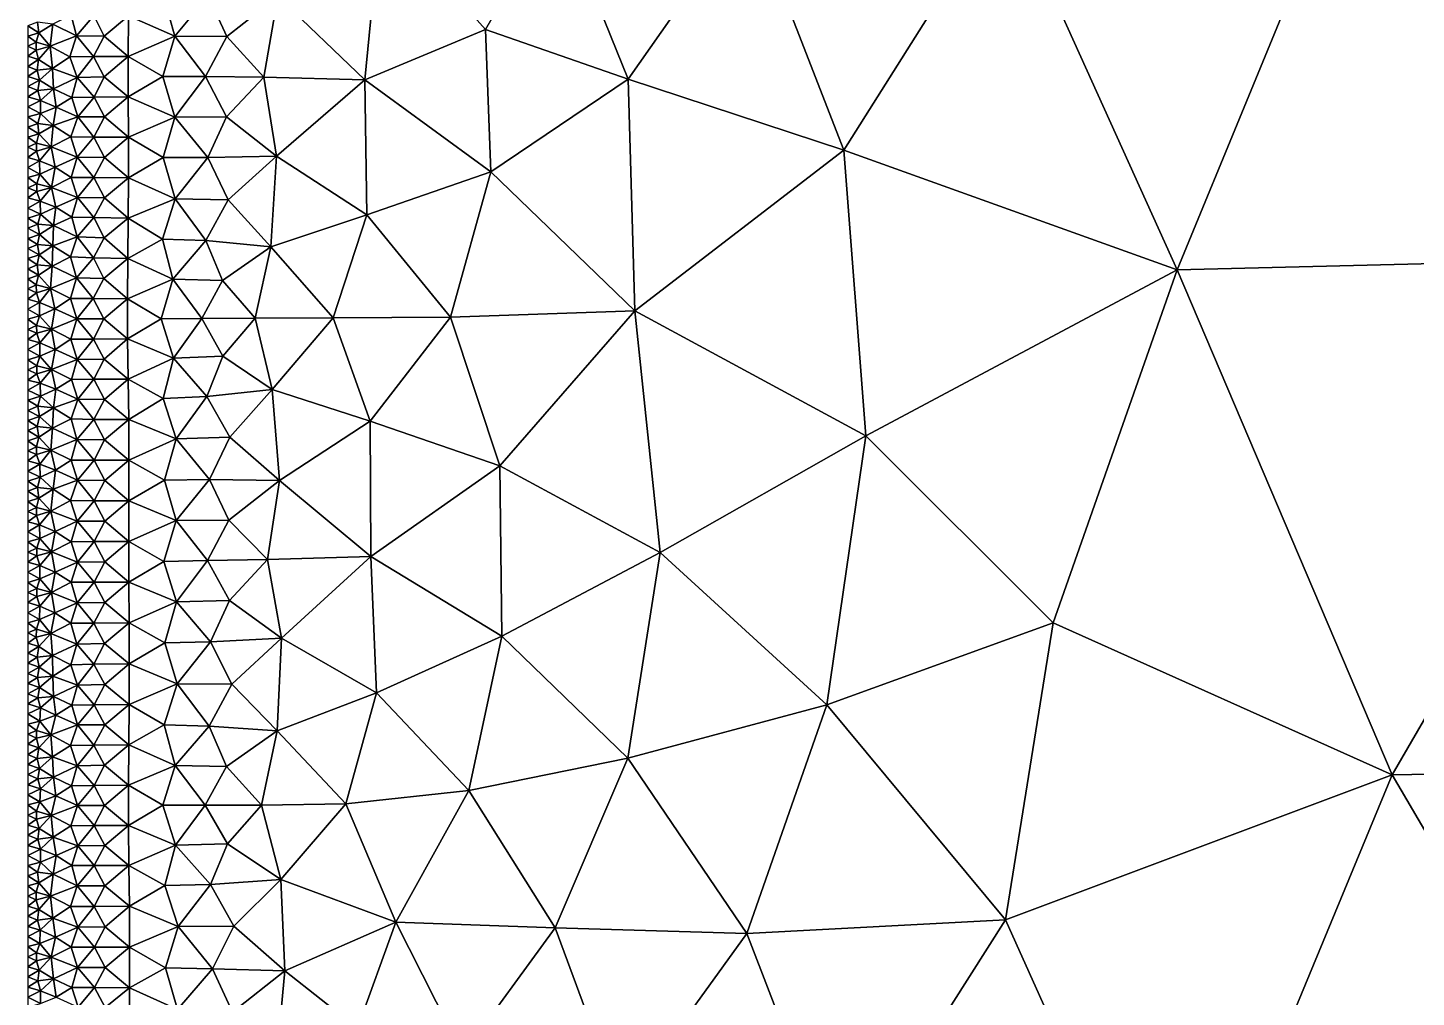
# Model space of a CAD drawing. Header units: metres. Extents: x 0 to 72, y -280 to 0.
# Drawn here: x 0.2 to 27.67, y -157.9 to -138.72 of the extents above; entities that cross this region are included whole.
import ezdxf

# ---------------------------------------------------------------- set-up
doc = ezdxf.new("R2010")
doc.units = ezdxf.units.M

msp = doc.modelspace()

# ---------------------------------------------------------------- linework, layer by layer
at = {"layer": 'layer', "color": 0}
for points in [[(22.9366, -143.515), (27.19, -133.181), (19.5655, -136.044)], [(33.1334, -143.263), (27.19, -133.181), (22.9366, -143.515)], [(33.1334, -143.263), (38.4255, -132.983), (27.19, -133.181)], [(16.3429, -141.147), (19.5655, -136.044), (14.4709, -136.326)], [(22.9366, -143.515), (19.5655, -136.044), (16.3429, -141.147)], [(7.19205, -136.441), (5.14678, -138.098), (6.86775, -139.752)], [(6.86775, -139.752), (9.25719, -138.761), (7.19205, -136.441)], [(9.25719, -138.761), (10.6828, -136.276), (7.19205, -136.441)], [(12.0757, -139.742), (10.6828, -136.276), (9.25719, -138.761)], [(12.0757, -139.742), (14.4709, -136.326), (10.6828, -136.276)], [(16.3429, -141.147), (14.4709, -136.326), (12.0757, -139.742)], [(2.88231, -138.091), (2.1902, -138.488), (3.11049, -138.891)], [(2.88231, -138.091), (3.11049, -138.891), (3.76591, -138.094)], [(3.76591, -138.094), (3.11049, -138.891), (4.13709, -138.894)], [(3.76591, -138.094), (4.13709, -138.894), (5.14678, -138.098)], [(5.14678, -138.098), (4.13709, -138.894), (4.87338, -139.698)], [(5.14678, -138.098), (4.87338, -139.698), (6.86775, -139.752)], [(0.392479, -138.612), (0.2, -138.687), (0.416756, -138.823)], [(0.2, -138.687), (0.2, -138.887), (0.416756, -138.823)], [(0.392479, -138.612), (0.416756, -138.823), (0.697639, -138.653)], [(0.697639, -138.653), (0.416756, -138.823), (0.644109, -139.09)], [(0.697639, -138.653), (0.644109, -139.09), (1.16595, -138.883)], [(1.06183, -138.476), (0.697639, -138.653), (1.16595, -138.883)], [(1.06183, -138.476), (1.16595, -138.883), (1.50649, -138.484)], [(1.50649, -138.484), (1.16595, -138.883), (1.71211, -138.887)], [(1.50649, -138.484), (1.71211, -138.887), (2.1902, -138.488)], [(2.1902, -138.488), (1.71211, -138.887), (2.18677, -139.291)], [(2.1902, -138.488), (2.18677, -139.291), (3.11049, -138.891)], [(0.416756, -138.823), (0.2, -138.887), (0.365446, -139.011)], [(0.2, -138.887), (0.2, -139.087), (0.365446, -139.011)], [(0.416756, -138.823), (0.365446, -139.011), (0.644109, -139.09)], [(1.16595, -138.883), (0.644109, -139.09), (1.03539, -139.3)], [(1.16595, -138.883), (1.03539, -139.3), (1.4996, -139.293)], [(1.16595, -138.883), (1.4996, -139.293), (1.71211, -138.887)], [(1.71211, -138.887), (1.4996, -139.293), (2.18677, -139.291)], [(3.11049, -138.891), (2.18677, -139.291), (2.86912, -139.691)], [(3.11049, -138.891), (2.86912, -139.691), (3.71371, -139.691)], [(3.11049, -138.891), (3.71371, -139.691), (4.13709, -138.894)], [(4.13709, -138.894), (3.71371, -139.691), (4.87338, -139.698)], [(9.35805, -141.577), (9.25719, -138.761), (6.86775, -139.752)], [(12.0757, -139.742), (9.25719, -138.761), (9.35805, -141.577)], [(0.365446, -139.011), (0.2, -139.087), (0.364922, -139.166)], [(0.2, -139.087), (0.2, -139.287), (0.364922, -139.166)], [(0.364922, -139.166), (0.2, -139.287), (0.413809, -139.354)], [(0.365446, -139.011), (0.364922, -139.166), (0.644109, -139.09)], [(0.364922, -139.166), (0.413809, -139.354), (0.644109, -139.09)], [(0.644109, -139.09), (0.413809, -139.354), (0.686138, -139.529)], [(0.644109, -139.09), (0.686138, -139.529), (1.03539, -139.3)], [(0.2, -139.287), (0.2, -139.488), (0.413809, -139.354)], [(0.413809, -139.354), (0.2, -139.488), (0.386445, -139.564)], [(0.2, -139.488), (0.2, -139.688), (0.386445, -139.564)], [(0.413809, -139.354), (0.386445, -139.564), (0.686138, -139.529)], [(0.386445, -139.564), (0.430876, -139.761), (0.686138, -139.529)], [(0.686138, -139.529), (0.430876, -139.761), (0.712201, -139.931)], [(1.03539, -139.3), (0.686138, -139.529), (1.17618, -139.706)], [(0.686138, -139.529), (0.712201, -139.931), (1.17618, -139.706)], [(1.03539, -139.3), (1.17618, -139.706), (1.4996, -139.293)], [(1.4996, -139.293), (1.17618, -139.706), (1.7147, -139.695)], [(1.4996, -139.293), (1.7147, -139.695), (2.18677, -139.291)], [(2.18677, -139.291), (1.7147, -139.695), (2.18922, -140.091)], [(2.18677, -139.291), (2.18922, -140.091), (2.86912, -139.691)], [(0.386445, -139.564), (0.2, -139.688), (0.430876, -139.761)], [(0.2, -139.688), (0.2, -139.888), (0.430876, -139.761)], [(0.430876, -139.761), (0.2, -139.888), (0.399731, -139.966)], [(0.430876, -139.761), (0.399731, -139.966), (0.712201, -139.931)], [(1.17618, -139.706), (0.712201, -139.931), (1.07146, -140.101)], [(1.17618, -139.706), (1.07146, -140.101), (1.51121, -140.094)], [(1.17618, -139.706), (1.51121, -140.094), (1.7147, -139.695)], [(1.7147, -139.695), (1.51121, -140.094), (2.18922, -140.091)], [(2.86912, -139.691), (2.18922, -140.091), (3.10945, -140.491)], [(2.86912, -139.691), (3.10945, -140.491), (3.71371, -139.691)], [(3.71371, -139.691), (3.10945, -140.491), (4.13064, -140.486)], [(3.71371, -139.691), (4.13064, -140.486), (4.87338, -139.698)], [(4.87338, -139.698), (4.13064, -140.486), (5.11831, -141.262)], [(4.87338, -139.698), (5.11831, -141.262), (6.86775, -139.752)], [(6.86775, -139.752), (5.11831, -141.262), (6.90487, -142.423)], [(9.35805, -141.577), (6.86775, -139.752), (6.90487, -142.423)], [(12.2128, -144.325), (12.0757, -139.742), (9.35805, -141.577)], [(12.2128, -144.325), (16.3429, -141.147), (12.0757, -139.742)], [(0.2, -139.888), (0.2, -140.088), (0.399731, -139.966)], [(0.399731, -139.966), (0.2, -140.088), (0.455018, -140.164)], [(0.2, -140.088), (0.2, -140.288), (0.455018, -140.164)], [(0.399731, -139.966), (0.455018, -140.164), (0.712201, -139.931)], [(0.712201, -139.931), (0.455018, -140.164), (0.76465, -140.292)], [(0.712201, -139.931), (0.76465, -140.292), (1.07146, -140.101)], [(0.455018, -140.164), (0.2, -140.288), (0.453494, -140.417)], [(0.2, -140.288), (0.2, -140.488), (0.453494, -140.417)], [(0.455018, -140.164), (0.453494, -140.417), (0.76465, -140.292)], [(0.76465, -140.292), (0.453494, -140.417), (0.705213, -140.656)], [(0.76465, -140.292), (0.705213, -140.656), (1.19033, -140.485)], [(1.07146, -140.101), (0.76465, -140.292), (1.19033, -140.485)], [(1.07146, -140.101), (1.19033, -140.485), (1.51121, -140.094)], [(1.51121, -140.094), (1.19033, -140.485), (1.7202, -140.489)], [(1.51121, -140.094), (1.7202, -140.489), (2.18922, -140.091)], [(2.18922, -140.091), (1.7202, -140.489), (2.19147, -140.89)], [(2.18922, -140.091), (2.19147, -140.89), (3.10945, -140.491)], [(0.453494, -140.417), (0.2, -140.488), (0.396156, -140.615)], [(0.2, -140.488), (0.2, -140.689), (0.396156, -140.615)], [(0.396156, -140.615), (0.2, -140.689), (0.422067, -140.823)], [(0.453494, -140.417), (0.396156, -140.615), (0.705213, -140.656)], [(0.396156, -140.615), (0.422067, -140.823), (0.705213, -140.656)], [(1.19033, -140.485), (0.705213, -140.656), (1.049, -140.879)], [(1.19033, -140.485), (1.049, -140.879), (1.50866, -140.886)], [(1.19033, -140.485), (1.50866, -140.886), (1.7202, -140.489)], [(1.7202, -140.489), (1.50866, -140.886), (2.19147, -140.89)], [(3.10945, -140.491), (2.19147, -140.89), (2.88142, -141.293)], [(3.10945, -140.491), (2.88142, -141.293), (3.7622, -141.293)], [(3.10945, -140.491), (3.7622, -141.293), (4.13064, -140.486)], [(4.13064, -140.486), (3.7622, -141.293), (5.11831, -141.262)], [(0.2, -140.689), (0.2, -140.889), (0.422067, -140.823)], [(0.422067, -140.823), (0.2, -140.889), (0.37113, -141.01)], [(0.2, -140.889), (0.2, -141.089), (0.37113, -141.01)], [(0.422067, -140.823), (0.37113, -141.01), (0.659665, -141.082)], [(0.705213, -140.656), (0.422067, -140.823), (0.659665, -141.082)], [(0.705213, -140.656), (0.659665, -141.082), (1.049, -140.879)], [(1.049, -140.879), (0.659665, -141.082), (1.17778, -141.284)], [(1.049, -140.879), (1.17778, -141.284), (1.50866, -140.886)], [(1.50866, -140.886), (1.17778, -141.284), (1.71782, -141.288)], [(1.50866, -140.886), (1.71782, -141.288), (2.19147, -140.89)], [(2.19147, -140.89), (1.71782, -141.288), (2.19195, -141.691)], [(2.19147, -140.89), (2.19195, -141.691), (2.88142, -141.293)], [(0.37113, -141.01), (0.2, -141.089), (0.373339, -141.165)], [(0.2, -141.089), (0.2, -141.289), (0.373339, -141.165)], [(0.373339, -141.165), (0.2, -141.289), (0.435281, -141.355)], [(0.37113, -141.01), (0.373339, -141.165), (0.659665, -141.082)], [(0.373339, -141.165), (0.435281, -141.355), (0.659665, -141.082)], [(0.659665, -141.082), (0.435281, -141.355), (0.74034, -141.485)], [(0.659665, -141.082), (0.74034, -141.485), (1.17778, -141.284)], [(16.7808, -146.797), (16.3429, -141.147), (12.2128, -144.325)], [(16.7808, -146.797), (22.9366, -143.515), (16.3429, -141.147)], [(0.2, -141.289), (0.2, -141.489), (0.435281, -141.355)], [(0.435281, -141.355), (0.2, -141.489), (0.437732, -141.619)], [(0.435281, -141.355), (0.437732, -141.619), (0.74034, -141.485)], [(1.17778, -141.284), (0.74034, -141.485), (1.05747, -141.684)], [(1.17778, -141.284), (1.05747, -141.684), (1.50901, -141.686)], [(1.17778, -141.284), (1.50901, -141.686), (1.71782, -141.288)], [(1.71782, -141.288), (1.50901, -141.686), (2.19195, -141.691)], [(2.88142, -141.293), (2.19195, -141.691), (3.11486, -142.105)], [(2.88142, -141.293), (3.11486, -142.105), (3.7622, -141.293)], [(3.7622, -141.293), (3.11486, -142.105), (4.16218, -142.129)], [(3.7622, -141.293), (4.16218, -142.129), (5.11831, -141.262)], [(5.11831, -141.262), (4.16218, -142.129), (5.0064, -143.056)], [(5.11831, -141.262), (5.0064, -143.056), (6.90487, -142.423)], [(0.2, -141.489), (0.2, -141.689), (0.437732, -141.619)], [(0.437732, -141.619), (0.2, -141.689), (0.377837, -141.809)], [(0.2, -141.689), (0.2, -141.89), (0.377837, -141.809)], [(0.437732, -141.619), (0.377837, -141.809), (0.672214, -141.884)], [(0.74034, -141.485), (0.437732, -141.619), (0.672214, -141.884)], [(0.74034, -141.485), (0.672214, -141.884), (1.05747, -141.684)], [(1.05747, -141.684), (0.672214, -141.884), (1.18482, -142.08)], [(1.05747, -141.684), (1.18482, -142.08), (1.50901, -141.686)], [(1.50901, -141.686), (1.18482, -142.08), (1.71889, -142.086)], [(1.50901, -141.686), (1.71889, -142.086), (2.19195, -141.691)], [(2.19195, -141.691), (1.71889, -142.086), (2.18781, -142.49)], [(2.19195, -141.691), (2.18781, -142.49), (3.11486, -142.105)], [(8.56058, -144.448), (9.35805, -141.577), (6.90487, -142.423)], [(8.56058, -144.448), (12.2128, -144.325), (9.35805, -141.577)], [(0.377837, -141.809), (0.2, -141.89), (0.378696, -141.965)], [(0.2, -141.89), (0.2, -142.09), (0.378696, -141.965)], [(0.378696, -141.965), (0.2, -142.09), (0.443093, -142.152)], [(0.377837, -141.809), (0.378696, -141.965), (0.672214, -141.884)], [(0.378696, -141.965), (0.443093, -142.152), (0.672214, -141.884)], [(0.672214, -141.884), (0.443093, -142.152), (0.755602, -142.272)], [(0.672214, -141.884), (0.755602, -142.272), (1.18482, -142.08)], [(0.2, -142.09), (0.2, -142.29), (0.443093, -142.152)], [(0.443093, -142.152), (0.2, -142.29), (0.451754, -142.409)], [(0.443093, -142.152), (0.451754, -142.409), (0.755602, -142.272)], [(0.755602, -142.272), (0.451754, -142.409), (0.712133, -142.639)], [(0.755602, -142.272), (0.712133, -142.639), (1.06884, -142.468)], [(1.18482, -142.08), (0.755602, -142.272), (1.06884, -142.468)], [(1.18482, -142.08), (1.06884, -142.468), (1.50981, -142.478)], [(1.18482, -142.08), (1.50981, -142.478), (1.71889, -142.086)], [(1.71889, -142.086), (1.50981, -142.478), (2.18781, -142.49)], [(3.11486, -142.105), (2.18781, -142.49), (2.86392, -142.903)], [(3.11486, -142.105), (2.86392, -142.903), (3.72269, -142.935)], [(3.11486, -142.105), (3.72269, -142.935), (4.16218, -142.129)], [(4.16218, -142.129), (3.72269, -142.935), (5.0064, -143.056)], [(0.2, -142.29), (0.2, -142.49), (0.451754, -142.409)], [(0.451754, -142.409), (0.2, -142.49), (0.399456, -142.608)], [(0.2, -142.49), (0.2, -142.69), (0.399456, -142.608)], [(0.451754, -142.409), (0.399456, -142.608), (0.712133, -142.639)], [(1.06884, -142.468), (0.712133, -142.639), (1.17825, -142.863)], [(1.06884, -142.468), (1.17825, -142.863), (1.50981, -142.478)], [(1.50981, -142.478), (1.17825, -142.863), (1.71312, -142.88)], [(1.50981, -142.478), (1.71312, -142.88), (2.18781, -142.49)], [(2.18781, -142.49), (1.71312, -142.88), (2.17733, -143.288)], [(2.18781, -142.49), (2.17733, -143.288), (2.86392, -142.903)], [(6.90487, -142.423), (5.0064, -143.056), (6.23918, -144.46)], [(6.23918, -144.46), (8.56058, -144.448), (6.90487, -142.423)], [(0.399456, -142.608), (0.2, -142.69), (0.433233, -142.812)], [(0.2, -142.69), (0.2, -142.89), (0.433233, -142.812)], [(0.433233, -142.812), (0.2, -142.89), (0.391288, -143.009)], [(0.433233, -142.812), (0.391288, -143.009), (0.696282, -143.035)], [(0.399456, -142.608), (0.433233, -142.812), (0.712133, -142.639)], [(0.712133, -142.639), (0.433233, -142.812), (0.696282, -143.035)], [(0.712133, -142.639), (0.696282, -143.035), (1.17825, -142.863)], [(0.2, -142.89), (0.2, -143.09), (0.391288, -143.009)], [(0.391288, -143.009), (0.2, -143.09), (0.426293, -143.213)], [(0.2, -143.09), (0.2, -143.291), (0.426293, -143.213)], [(0.391288, -143.009), (0.426293, -143.213), (0.696282, -143.035)], [(0.696282, -143.035), (0.426293, -143.213), (0.684057, -143.443)], [(0.696282, -143.035), (0.684057, -143.443), (1.04513, -143.258)], [(1.17825, -142.863), (0.696282, -143.035), (1.04513, -143.258)], [(1.17825, -142.863), (1.04513, -143.258), (1.49838, -143.275)], [(1.17825, -142.863), (1.49838, -143.275), (1.71312, -142.88)], [(1.71312, -142.88), (1.49838, -143.275), (2.17733, -143.288)], [(2.86392, -142.903), (2.17733, -143.288), (3.07286, -143.699)], [(2.86392, -142.903), (3.07286, -143.699), (3.72269, -142.935)], [(3.72269, -142.935), (3.07286, -143.699), (4.04924, -143.726)], [(3.72269, -142.935), (4.04924, -143.726), (5.0064, -143.056)], [(5.0064, -143.056), (4.04924, -143.726), (4.69981, -144.469)], [(5.0064, -143.056), (4.69981, -144.469), (6.23918, -144.46)], [(0.426293, -143.213), (0.2, -143.291), (0.385374, -143.412)], [(0.2, -143.291), (0.2, -143.491), (0.385374, -143.412)], [(0.426293, -143.213), (0.385374, -143.412), (0.684057, -143.443)], [(1.04513, -143.258), (0.684057, -143.443), (1.16173, -143.672)], [(1.04513, -143.258), (1.16173, -143.672), (1.49838, -143.275)], [(1.49838, -143.275), (1.16173, -143.672), (1.70443, -143.681)], [(1.49838, -143.275), (1.70443, -143.681), (2.17733, -143.288)], [(2.17733, -143.288), (1.70443, -143.681), (2.17218, -144.085)], [(2.17733, -143.288), (2.17218, -144.085), (3.07286, -143.699)], [(27.1908, -153.506), (33.1334, -143.263), (22.9366, -143.515)], [(38.4288, -153.314), (33.1334, -143.263), (27.1908, -153.506)], [(0.385374, -143.412), (0.2, -143.491), (0.41522, -143.621)], [(0.2, -143.491), (0.2, -143.691), (0.41522, -143.621)], [(0.41522, -143.621), (0.2, -143.691), (0.368084, -143.81)], [(0.41522, -143.621), (0.368084, -143.81), (0.652606, -143.88)], [(0.385374, -143.412), (0.41522, -143.621), (0.684057, -143.443)], [(0.684057, -143.443), (0.41522, -143.621), (0.652606, -143.88)], [(0.684057, -143.443), (0.652606, -143.88), (1.16173, -143.672)], [(20.4839, -150.495), (22.9366, -143.515), (16.7808, -146.797)], [(27.1908, -153.506), (22.9366, -143.515), (20.4839, -150.495)], [(0.2, -143.691), (0.2, -143.891), (0.368084, -143.81)], [(0.368084, -143.81), (0.2, -143.891), (0.370901, -143.966)], [(0.2, -143.891), (0.2, -144.091), (0.370901, -143.966)], [(0.368084, -143.81), (0.370901, -143.966), (0.652606, -143.88)], [(0.370901, -143.966), (0.432547, -144.156), (0.652606, -143.88)], [(0.652606, -143.88), (0.432547, -144.156), (0.735124, -144.286)], [(1.16173, -143.672), (0.652606, -143.88), (1.04534, -144.082)], [(0.652606, -143.88), (0.735124, -144.286), (1.04534, -144.082)], [(1.16173, -143.672), (1.04534, -144.082), (1.49586, -144.083)], [(1.16173, -143.672), (1.49586, -144.083), (1.70443, -143.681)], [(1.70443, -143.681), (1.49586, -144.083), (2.17218, -144.085)], [(3.07286, -143.699), (2.17218, -144.085), (2.83978, -144.48)], [(3.07286, -143.699), (2.83978, -144.48), (3.64593, -144.476)], [(3.07286, -143.699), (3.64593, -144.476), (4.04924, -143.726)], [(4.04924, -143.726), (3.64593, -144.476), (4.69981, -144.469)], [(0.370901, -143.966), (0.2, -144.091), (0.432547, -144.156)], [(0.2, -144.091), (0.2, -144.291), (0.432547, -144.156)], [(0.432547, -144.156), (0.2, -144.291), (0.435367, -144.421)], [(0.432547, -144.156), (0.435367, -144.421), (0.735124, -144.286)], [(1.04534, -144.082), (0.735124, -144.286), (1.17327, -144.485)], [(1.04534, -144.082), (1.17327, -144.485), (1.49586, -144.083)], [(1.49586, -144.083), (1.17327, -144.485), (1.70728, -144.484)], [(1.49586, -144.083), (1.70728, -144.484), (2.17218, -144.085)], [(2.17218, -144.085), (1.70728, -144.484), (2.17628, -144.879)], [(2.17218, -144.085), (2.17628, -144.879), (2.83978, -144.48)], [(0.2, -144.291), (0.2, -144.492), (0.435367, -144.421)], [(0.435367, -144.421), (0.2, -144.492), (0.375967, -144.613)], [(0.435367, -144.421), (0.375967, -144.613), (0.666944, -144.689)], [(0.735124, -144.286), (0.435367, -144.421), (0.666944, -144.689)], [(0.735124, -144.286), (0.666944, -144.689), (1.17327, -144.485)], [(1.17327, -144.485), (0.666944, -144.689), (1.0542, -144.887)], [(1.17327, -144.485), (1.0542, -144.887), (1.50227, -144.884)], [(1.17327, -144.485), (1.50227, -144.884), (1.70728, -144.484)], [(1.70728, -144.484), (1.50227, -144.884), (2.17628, -144.879)], [(2.83978, -144.48), (2.17628, -144.879), (3.08113, -145.259)], [(2.83978, -144.48), (3.08113, -145.259), (3.64593, -144.476)], [(3.64593, -144.476), (3.08113, -145.259), (4.06101, -145.222)], [(3.64593, -144.476), (4.06101, -145.222), (4.69981, -144.469)], [(4.69981, -144.469), (4.06101, -145.222), (5.0353, -145.882)], [(4.69981, -144.469), (5.0353, -145.882), (6.23918, -144.46)], [(6.97259, -146.505), (6.23918, -144.46), (5.0353, -145.882)], [(6.97259, -146.505), (8.56058, -144.448), (6.23918, -144.46)], [(9.54006, -147.392), (8.56058, -144.448), (6.97259, -146.505)], [(9.54006, -147.392), (12.2128, -144.325), (8.56058, -144.448)], [(12.7079, -149.103), (12.2128, -144.325), (9.54006, -147.392)], [(12.7079, -149.103), (16.7808, -146.797), (12.2128, -144.325)], [(0.2, -144.492), (0.2, -144.692), (0.375967, -144.613)], [(0.375967, -144.613), (0.2, -144.692), (0.376229, -144.769)], [(0.2, -144.692), (0.2, -144.892), (0.376229, -144.769)], [(0.375967, -144.613), (0.376229, -144.769), (0.666944, -144.689)], [(0.376229, -144.769), (0.437426, -144.959), (0.666944, -144.689)], [(0.666944, -144.689), (0.437426, -144.959), (0.742074, -145.088)], [(0.666944, -144.689), (0.742074, -145.088), (1.0542, -144.887)], [(0.376229, -144.769), (0.2, -144.892), (0.437426, -144.959)], [(0.2, -144.892), (0.2, -145.092), (0.437426, -144.959)], [(0.437426, -144.959), (0.2, -145.092), (0.438509, -145.222)], [(0.437426, -144.959), (0.438509, -145.222), (0.742074, -145.088)], [(1.0542, -144.887), (0.742074, -145.088), (1.18005, -145.284)], [(1.0542, -144.887), (1.18005, -145.284), (1.50227, -144.884)], [(1.50227, -144.884), (1.18005, -145.284), (1.71374, -145.281)], [(1.50227, -144.884), (1.71374, -145.281), (2.17628, -144.879)], [(2.17628, -144.879), (1.71374, -145.281), (2.1863, -145.673)], [(2.17628, -144.879), (2.1863, -145.673), (3.08113, -145.259)], [(0.2, -145.092), (0.2, -145.292), (0.438509, -145.222)], [(0.438509, -145.222), (0.2, -145.292), (0.378091, -145.412)], [(0.2, -145.292), (0.2, -145.492), (0.378091, -145.412)], [(0.438509, -145.222), (0.378091, -145.412), (0.672537, -145.486)], [(0.742074, -145.088), (0.438509, -145.222), (0.672537, -145.486)], [(0.742074, -145.088), (0.672537, -145.486), (1.18005, -145.284)], [(1.18005, -145.284), (0.672537, -145.486), (1.06214, -145.68)], [(1.18005, -145.284), (1.06214, -145.68), (1.50981, -145.679)], [(1.18005, -145.284), (1.50981, -145.679), (1.71374, -145.281)], [(1.71374, -145.281), (1.50981, -145.679), (2.1863, -145.673)], [(3.08113, -145.259), (2.1863, -145.673), (2.87753, -146.057)], [(3.08113, -145.259), (2.87753, -146.057), (3.74211, -146.018)], [(3.08113, -145.259), (3.74211, -146.018), (4.06101, -145.222)], [(4.06101, -145.222), (3.74211, -146.018), (5.0353, -145.882)], [(0.378091, -145.412), (0.2, -145.492), (0.37879, -145.568)], [(0.2, -145.492), (0.2, -145.693), (0.37879, -145.568)], [(0.37879, -145.568), (0.2, -145.693), (0.442969, -145.754)], [(0.378091, -145.412), (0.37879, -145.568), (0.672537, -145.486)], [(0.37879, -145.568), (0.442969, -145.754), (0.672537, -145.486)], [(0.672537, -145.486), (0.442969, -145.754), (0.754952, -145.875)], [(0.672537, -145.486), (0.754952, -145.875), (1.06214, -145.68)], [(0.2, -145.693), (0.2, -145.893), (0.442969, -145.754)], [(0.442969, -145.754), (0.2, -145.893), (0.451224, -146.012)], [(0.442969, -145.754), (0.451224, -146.012), (0.754952, -145.875)], [(1.06214, -145.68), (0.754952, -145.875), (1.1894, -146.07)], [(1.06214, -145.68), (1.1894, -146.07), (1.50981, -145.679)], [(1.50981, -145.679), (1.1894, -146.07), (1.72069, -146.075)], [(1.50981, -145.679), (1.72069, -146.075), (2.1863, -145.673)], [(2.1863, -145.673), (1.72069, -146.075), (2.19656, -146.471)], [(2.1863, -145.673), (2.19656, -146.471), (2.87753, -146.057)], [(0.2, -145.893), (0.2, -146.093), (0.451224, -146.012)], [(0.451224, -146.012), (0.2, -146.093), (0.398664, -146.212)], [(0.2, -146.093), (0.2, -146.293), (0.398664, -146.212)], [(0.451224, -146.012), (0.398664, -146.212), (0.710494, -146.243)], [(0.754952, -145.875), (0.451224, -146.012), (0.710494, -146.243)], [(0.754952, -145.875), (0.710494, -146.243), (1.1894, -146.07)], [(1.1894, -146.07), (0.710494, -146.243), (1.05533, -146.462)], [(1.1894, -146.07), (1.05533, -146.462), (1.50991, -146.472)], [(1.1894, -146.07), (1.50991, -146.472), (1.72069, -146.075)], [(1.72069, -146.075), (1.50991, -146.472), (2.19656, -146.471)], [(2.87753, -146.057), (2.19656, -146.471), (3.13538, -146.855)], [(2.87753, -146.057), (3.13538, -146.855), (3.74211, -146.018)], [(3.74211, -146.018), (3.13538, -146.855), (4.19746, -146.822)], [(3.74211, -146.018), (4.19746, -146.822), (5.0353, -145.882)], [(5.0353, -145.882), (4.19746, -146.822), (5.1826, -147.68)], [(5.0353, -145.882), (5.1826, -147.68), (6.97259, -146.505)], [(0.398664, -146.212), (0.2, -146.293), (0.431436, -146.417)], [(0.2, -146.293), (0.2, -146.493), (0.431436, -146.417)], [(0.398664, -146.212), (0.431436, -146.417), (0.710494, -146.243)], [(0.710494, -146.243), (0.431436, -146.417), (0.691011, -146.645)], [(0.710494, -146.243), (0.691011, -146.645), (1.05533, -146.462)], [(0.431436, -146.417), (0.2, -146.493), (0.388225, -146.615)], [(0.2, -146.493), (0.2, -146.693), (0.388225, -146.615)], [(0.388225, -146.615), (0.2, -146.693), (0.418144, -146.823)], [(0.431436, -146.417), (0.388225, -146.615), (0.691011, -146.645)], [(0.388225, -146.615), (0.418144, -146.823), (0.691011, -146.645)], [(0.691011, -146.645), (0.418144, -146.823), (0.658766, -147.079)], [(0.691011, -146.645), (0.658766, -147.079), (1.17197, -146.871)], [(1.05533, -146.462), (0.691011, -146.645), (1.17197, -146.871)], [(1.05533, -146.462), (1.17197, -146.871), (1.50991, -146.472)], [(1.50991, -146.472), (1.17197, -146.871), (1.72003, -146.875)], [(1.50991, -146.472), (1.72003, -146.875), (2.19656, -146.471)], [(2.19656, -146.471), (1.72003, -146.875), (2.2017, -147.275)], [(2.19656, -146.471), (2.2017, -147.275), (3.13538, -146.855)], [(6.98533, -149.181), (6.97259, -146.505), (5.1826, -147.68)], [(6.98533, -149.181), (9.54006, -147.392), (6.97259, -146.505)], [(0.2, -146.693), (0.2, -146.894), (0.418144, -146.823)], [(0.418144, -146.823), (0.2, -146.894), (0.370266, -147.012)], [(0.2, -146.894), (0.2, -147.094), (0.370266, -147.012)], [(0.418144, -146.823), (0.370266, -147.012), (0.658766, -147.079)], [(1.17197, -146.871), (0.658766, -147.079), (1.0556, -147.277)], [(1.17197, -146.871), (1.0556, -147.277), (1.51055, -147.277)], [(1.17197, -146.871), (1.51055, -147.277), (1.72003, -146.875)], [(1.72003, -146.875), (1.51055, -147.277), (2.2017, -147.275)], [(3.13538, -146.855), (2.2017, -147.275), (2.90256, -147.672)], [(3.13538, -146.855), (2.90256, -147.672), (3.79851, -147.663)], [(3.13538, -146.855), (3.79851, -147.663), (4.19746, -146.822)], [(4.19746, -146.822), (3.79851, -147.663), (5.1826, -147.68)], [(16.0085, -152.116), (16.7808, -146.797), (12.7079, -149.103)], [(20.4839, -150.495), (16.7808, -146.797), (16.0085, -152.116)], [(0.370266, -147.012), (0.2, -147.094), (0.373533, -147.167)], [(0.2, -147.094), (0.2, -147.294), (0.373533, -147.167)], [(0.373533, -147.167), (0.2, -147.294), (0.437932, -147.355)], [(0.370266, -147.012), (0.373533, -147.167), (0.658766, -147.079)], [(0.373533, -147.167), (0.437932, -147.355), (0.658766, -147.079)], [(0.658766, -147.079), (0.437932, -147.355), (0.747842, -147.477)], [(0.658766, -147.079), (0.747842, -147.477), (1.0556, -147.277)], [(0.2, -147.294), (0.2, -147.494), (0.437932, -147.355)], [(0.437932, -147.355), (0.2, -147.494), (0.446778, -147.615)], [(0.2, -147.494), (0.2, -147.694), (0.446778, -147.615)], [(0.437932, -147.355), (0.446778, -147.615), (0.747842, -147.477)], [(0.747842, -147.477), (0.446778, -147.615), (0.700449, -147.854)], [(0.747842, -147.477), (0.700449, -147.854), (1.18554, -147.676)], [(1.0556, -147.277), (0.747842, -147.477), (1.18554, -147.676)], [(1.0556, -147.277), (1.18554, -147.676), (1.51055, -147.277)], [(1.51055, -147.277), (1.18554, -147.676), (1.72379, -147.68)], [(1.51055, -147.277), (1.72379, -147.68), (2.2017, -147.275)], [(2.2017, -147.275), (1.72379, -147.68), (2.20251, -148.081)], [(2.2017, -147.275), (2.20251, -148.081), (2.90256, -147.672)], [(9.57621, -150.762), (9.54006, -147.392), (6.98533, -149.181)], [(9.57621, -150.762), (12.7079, -149.103), (9.54006, -147.392)], [(0.446778, -147.615), (0.2, -147.694), (0.393698, -147.817)], [(0.2, -147.694), (0.2, -147.894), (0.393698, -147.817)], [(0.446778, -147.615), (0.393698, -147.817), (0.700449, -147.854)], [(1.18554, -147.676), (0.700449, -147.854), (1.04732, -148.078)], [(1.18554, -147.676), (1.04732, -148.078), (1.51065, -148.082)], [(1.18554, -147.676), (1.51065, -148.082), (1.72379, -147.68)], [(1.72379, -147.68), (1.51065, -148.082), (2.20251, -148.081)], [(2.90256, -147.672), (2.20251, -148.081), (3.13753, -148.474)], [(2.90256, -147.672), (3.13753, -148.474), (3.79851, -147.663)], [(3.79851, -147.663), (3.13753, -148.474), (4.18081, -148.466)], [(3.79851, -147.663), (4.18081, -148.466), (5.1826, -147.68)], [(5.1826, -147.68), (4.18081, -148.466), (4.94556, -149.241)], [(5.1826, -147.68), (4.94556, -149.241), (6.98533, -149.181)], [(0.393698, -147.817), (0.2, -147.894), (0.420633, -148.027)], [(0.2, -147.894), (0.2, -148.094), (0.420633, -148.027)], [(0.420633, -148.027), (0.2, -148.094), (0.370586, -148.215)], [(0.420633, -148.027), (0.370586, -148.215), (0.658525, -148.286)], [(0.393698, -147.817), (0.420633, -148.027), (0.700449, -147.854)], [(0.700449, -147.854), (0.420633, -148.027), (0.658525, -148.286)], [(0.700449, -147.854), (0.658525, -148.286), (1.04732, -148.078)], [(0.2, -148.094), (0.2, -148.295), (0.370586, -148.215)], [(0.370586, -148.215), (0.2, -148.295), (0.372908, -148.37)], [(0.2, -148.295), (0.2, -148.495), (0.372908, -148.37)], [(0.370586, -148.215), (0.372908, -148.37), (0.658525, -148.286)], [(0.372908, -148.37), (0.434704, -148.56), (0.658525, -148.286)], [(0.658525, -148.286), (0.434704, -148.56), (0.739331, -148.691)], [(1.04732, -148.078), (0.658525, -148.286), (1.17831, -148.487)], [(0.658525, -148.286), (0.739331, -148.691), (1.17831, -148.487)], [(1.04732, -148.078), (1.17831, -148.487), (1.51065, -148.082)], [(1.51065, -148.082), (1.17831, -148.487), (1.72226, -148.486)], [(1.51065, -148.082), (1.72226, -148.486), (2.20251, -148.081)], [(2.20251, -148.081), (1.72226, -148.486), (2.20143, -148.885)], [(2.20251, -148.081), (2.20143, -148.885), (3.13753, -148.474)], [(0.372908, -148.37), (0.2, -148.495), (0.434704, -148.56)], [(0.2, -148.495), (0.2, -148.695), (0.434704, -148.56)], [(0.434704, -148.56), (0.2, -148.695), (0.436744, -148.825)], [(0.434704, -148.56), (0.436744, -148.825), (0.739331, -148.691)], [(1.17831, -148.487), (0.739331, -148.691), (1.05653, -148.891)], [(1.17831, -148.487), (1.05653, -148.891), (1.51125, -148.889)], [(1.17831, -148.487), (1.51125, -148.889), (1.72226, -148.486)], [(1.72226, -148.486), (1.51125, -148.889), (2.20143, -148.885)], [(3.13753, -148.474), (2.20143, -148.885), (2.89472, -149.28)], [(3.13753, -148.474), (2.89472, -149.28), (3.75706, -149.266)], [(3.13753, -148.474), (3.75706, -149.266), (4.18081, -148.466)], [(4.18081, -148.466), (3.75706, -149.266), (4.94556, -149.241)], [(0.2, -148.695), (0.2, -148.895), (0.436744, -148.825)], [(0.436744, -148.825), (0.2, -148.895), (0.376635, -149.017)], [(0.436744, -148.825), (0.376635, -149.017), (0.668929, -149.094)], [(0.739331, -148.691), (0.436744, -148.825), (0.668929, -149.094)], [(0.739331, -148.691), (0.668929, -149.094), (1.05653, -148.891)], [(0.2, -148.895), (0.2, -149.095), (0.376635, -149.017)], [(0.376635, -149.017), (0.2, -149.095), (0.376763, -149.173)], [(0.2, -149.095), (0.2, -149.295), (0.376763, -149.173)], [(0.376635, -149.017), (0.376763, -149.173), (0.668929, -149.094)], [(0.376763, -149.173), (0.437724, -149.363), (0.668929, -149.094)], [(0.668929, -149.094), (0.437724, -149.363), (0.742431, -149.495)], [(1.05653, -148.891), (0.668929, -149.094), (1.18203, -149.293)], [(0.668929, -149.094), (0.742431, -149.495), (1.18203, -149.293)], [(1.05653, -148.891), (1.18203, -149.293), (1.51125, -148.889)], [(1.51125, -148.889), (1.18203, -149.293), (1.72324, -149.29)], [(1.51125, -148.889), (1.72324, -149.29), (2.20143, -148.885)], [(2.20143, -148.885), (1.72324, -149.29), (2.20253, -149.689)], [(2.20143, -148.885), (2.20253, -149.689), (2.89472, -149.28)], [(12.0709, -153.171), (12.7079, -149.103), (9.57621, -150.762)], [(16.0085, -152.116), (12.7079, -149.103), (12.0709, -153.171)], [(0.376763, -149.173), (0.2, -149.295), (0.437724, -149.363)], [(0.2, -149.295), (0.2, -149.496), (0.437724, -149.363)], [(0.437724, -149.363), (0.2, -149.496), (0.437694, -149.627)], [(0.437724, -149.363), (0.437694, -149.627), (0.742431, -149.495)], [(1.18203, -149.293), (0.742431, -149.495), (1.05769, -149.695)], [(1.18203, -149.293), (1.05769, -149.695), (1.51216, -149.693)], [(1.18203, -149.293), (1.51216, -149.693), (1.72324, -149.29)], [(1.72324, -149.29), (1.51216, -149.693), (2.20253, -149.689)], [(2.89472, -149.28), (2.20253, -149.689), (3.14333, -150.079)], [(2.89472, -149.28), (3.14333, -150.079), (3.75706, -149.266)], [(3.75706, -149.266), (3.14333, -150.079), (4.19252, -150.052)], [(3.75706, -149.266), (4.19252, -150.052), (4.94556, -149.241)], [(4.94556, -149.241), (4.19252, -150.052), (5.22152, -150.797)], [(4.94556, -149.241), (5.22152, -150.797), (6.98533, -149.181)], [(7.09898, -151.882), (6.98533, -149.181), (5.22152, -150.797)], [(7.09898, -151.882), (9.57621, -150.762), (6.98533, -149.181)], [(0.2, -149.496), (0.2, -149.696), (0.437694, -149.627)], [(0.437694, -149.627), (0.2, -149.696), (0.376693, -149.818)], [(0.2, -149.696), (0.2, -149.896), (0.376693, -149.818)], [(0.437694, -149.627), (0.376693, -149.818), (0.66864, -149.897)], [(0.742431, -149.495), (0.437694, -149.627), (0.66864, -149.897)], [(0.742431, -149.495), (0.66864, -149.897), (1.05769, -149.695)], [(1.05769, -149.695), (0.66864, -149.897), (1.18036, -150.098)], [(1.05769, -149.695), (1.18036, -150.098), (1.51216, -149.693)], [(1.51216, -149.693), (1.18036, -150.098), (1.7231, -150.095)], [(1.51216, -149.693), (1.7231, -150.095), (2.20253, -149.689)], [(2.20253, -149.689), (1.7231, -150.095), (2.20451, -150.495)], [(2.20253, -149.689), (2.20451, -150.495), (3.14333, -150.079)], [(0.376693, -149.818), (0.2, -149.896), (0.376429, -149.974)], [(0.2, -149.896), (0.2, -150.096), (0.376429, -149.974)], [(0.376429, -149.974), (0.2, -150.096), (0.436229, -150.166)], [(0.376693, -149.818), (0.376429, -149.974), (0.66864, -149.897)], [(0.376429, -149.974), (0.436229, -150.166), (0.66864, -149.897)], [(0.66864, -149.897), (0.436229, -150.166), (0.738, -150.3)], [(0.66864, -149.897), (0.738, -150.3), (1.18036, -150.098)], [(0.2, -150.096), (0.2, -150.296), (0.436229, -150.166)], [(0.436229, -150.166), (0.2, -150.296), (0.433683, -150.431)], [(0.436229, -150.166), (0.433683, -150.431), (0.738, -150.3)], [(1.18036, -150.098), (0.738, -150.3), (1.0511, -150.504)], [(1.18036, -150.098), (1.0511, -150.504), (1.50894, -150.501)], [(1.18036, -150.098), (1.50894, -150.501), (1.7231, -150.095)], [(1.7231, -150.095), (1.50894, -150.501), (2.20451, -150.495)], [(3.14333, -150.079), (2.20451, -150.495), (2.91144, -150.892)], [(3.14333, -150.079), (2.91144, -150.892), (3.81827, -150.873)], [(3.14333, -150.079), (3.81827, -150.873), (4.19252, -150.052)], [(4.19252, -150.052), (3.81827, -150.873), (5.22152, -150.797)], [(0.2, -150.296), (0.2, -150.496), (0.433683, -150.431)], [(0.433683, -150.431), (0.2, -150.496), (0.371772, -150.622)], [(0.2, -150.496), (0.2, -150.697), (0.371772, -150.622)], [(0.433683, -150.431), (0.371772, -150.622), (0.655137, -150.707)], [(0.738, -150.3), (0.433683, -150.431), (0.655137, -150.707)], [(0.738, -150.3), (0.655137, -150.707), (1.0511, -150.504)], [(1.0511, -150.504), (0.655137, -150.707), (1.16923, -150.915)], [(1.0511, -150.504), (1.16923, -150.915), (1.50894, -150.501)], [(1.50894, -150.501), (1.16923, -150.915), (1.72106, -150.905)], [(1.50894, -150.501), (1.72106, -150.905), (2.20451, -150.495)], [(2.20451, -150.495), (1.72106, -150.905), (2.20653, -151.305)], [(2.20451, -150.495), (2.20653, -151.305), (2.91144, -150.892)], [(19.5456, -156.37), (20.4839, -150.495), (16.0085, -152.116)], [(19.5456, -156.37), (27.1908, -153.506), (20.4839, -150.495)], [(0.371772, -150.622), (0.2, -150.697), (0.368839, -150.778)], [(0.2, -150.697), (0.2, -150.897), (0.368839, -150.778)], [(0.368839, -150.778), (0.2, -150.897), (0.416288, -150.966)], [(0.371772, -150.622), (0.368839, -150.778), (0.655137, -150.707)], [(0.368839, -150.778), (0.416288, -150.966), (0.655137, -150.707)], [(0.655137, -150.707), (0.416288, -150.966), (0.686496, -151.145)], [(0.655137, -150.707), (0.686496, -151.145), (1.16923, -150.915)], [(3.81827, -150.873), (4.23897, -151.711), (5.22152, -150.797)], [(5.22152, -150.797), (4.23897, -151.711), (5.13462, -152.636)], [(5.22152, -150.797), (5.13462, -152.636), (7.09898, -151.882)], [(8.9267, -153.812), (9.57621, -150.762), (7.09898, -151.882)], [(12.0709, -153.171), (9.57621, -150.762), (8.9267, -153.812)], [(0.2, -150.897), (0.2, -151.097), (0.416288, -150.966)], [(0.416288, -150.966), (0.2, -151.097), (0.386248, -151.176)], [(0.416288, -150.966), (0.386248, -151.176), (0.686496, -151.145)], [(1.16923, -150.915), (0.686496, -151.145), (1.04969, -151.33)], [(1.16923, -150.915), (1.04969, -151.33), (1.50953, -151.315)], [(1.16923, -150.915), (1.50953, -151.315), (1.72106, -150.905)], [(1.72106, -150.905), (1.50953, -151.315), (2.20653, -151.305)], [(2.91144, -150.892), (2.20653, -151.305), (3.15539, -151.706)], [(2.91144, -150.892), (3.15539, -151.706), (3.81827, -150.873)], [(3.81827, -150.873), (3.15539, -151.706), (4.23897, -151.711)], [(0.2, -151.097), (0.2, -151.297), (0.386248, -151.176)], [(0.386248, -151.176), (0.2, -151.297), (0.427239, -151.375)], [(0.2, -151.297), (0.2, -151.497), (0.427239, -151.375)], [(0.386248, -151.176), (0.427239, -151.375), (0.686496, -151.145)], [(0.686496, -151.145), (0.427239, -151.375), (0.698007, -151.554)], [(0.686496, -151.145), (0.698007, -151.554), (1.04969, -151.33)], [(1.04969, -151.33), (0.698007, -151.554), (1.18273, -151.728)], [(1.04969, -151.33), (1.18273, -151.728), (1.50953, -151.315)], [(1.50953, -151.315), (1.18273, -151.728), (1.72486, -151.714)], [(1.50953, -151.315), (1.72486, -151.714), (2.20653, -151.305)], [(2.20653, -151.305), (1.72486, -151.714), (2.20478, -152.111)], [(2.20653, -151.305), (2.20478, -152.111), (3.15539, -151.706)], [(0.427239, -151.375), (0.2, -151.497), (0.391932, -151.58)], [(0.2, -151.497), (0.2, -151.697), (0.391932, -151.58)], [(0.391932, -151.58), (0.2, -151.697), (0.433651, -151.776)], [(0.427239, -151.375), (0.391932, -151.58), (0.698007, -151.554)], [(0.391932, -151.58), (0.433651, -151.776), (0.698007, -151.554)], [(0.698007, -151.554), (0.433651, -151.776), (0.712297, -151.951)], [(0.698007, -151.554), (0.712297, -151.951), (1.18273, -151.728)], [(0.2, -151.697), (0.2, -151.898), (0.433651, -151.776)], [(0.433651, -151.776), (0.2, -151.898), (0.399339, -151.98)], [(0.2, -151.898), (0.2, -152.098), (0.399339, -151.98)], [(0.433651, -151.776), (0.399339, -151.98), (0.712297, -151.951)], [(1.18273, -151.728), (0.712297, -151.951), (1.06903, -152.125)], [(1.18273, -151.728), (1.06903, -152.125), (1.51474, -152.117)], [(1.18273, -151.728), (1.51474, -152.117), (1.72486, -151.714)], [(1.72486, -151.714), (1.51474, -152.117), (2.20478, -152.111)], [(3.15539, -151.706), (2.20478, -152.111), (2.89833, -152.517)], [(3.15539, -151.706), (2.89833, -152.517), (3.78721, -152.538)], [(3.15539, -151.706), (3.78721, -152.538), (4.23897, -151.711)], [(4.23897, -151.711), (3.78721, -152.538), (5.13462, -152.636)], [(6.48929, -154.076), (7.09898, -151.882), (5.13462, -152.636)], [(8.9267, -153.812), (7.09898, -151.882), (6.48929, -154.076)], [(0.399339, -151.98), (0.2, -152.098), (0.450506, -152.181)], [(0.2, -152.098), (0.2, -152.298), (0.450506, -152.181)], [(0.399339, -151.98), (0.450506, -152.181), (0.712297, -151.951)], [(0.712297, -151.951), (0.450506, -152.181), (0.752091, -152.32)], [(0.712297, -151.951), (0.752091, -152.32), (1.06903, -152.125)], [(1.06903, -152.125), (0.752091, -152.32), (1.18149, -152.517)], [(1.06903, -152.125), (1.18149, -152.517), (1.51474, -152.117)], [(1.51474, -152.117), (1.18149, -152.517), (1.72243, -152.513)], [(1.51474, -152.117), (1.72243, -152.513), (2.20478, -152.111)], [(2.20478, -152.111), (1.72243, -152.513), (2.19672, -152.913)], [(2.20478, -152.111), (2.19672, -152.913), (2.89833, -152.517)], [(14.4281, -156.642), (16.0085, -152.116), (12.0709, -153.171)], [(19.5456, -156.37), (16.0085, -152.116), (14.4281, -156.642)], [(0.450506, -152.181), (0.2, -152.298), (0.439273, -152.439)], [(0.2, -152.298), (0.2, -152.498), (0.439273, -152.439)], [(0.439273, -152.439), (0.2, -152.498), (0.373838, -152.626)], [(0.439273, -152.439), (0.373838, -152.626), (0.659026, -152.714)], [(0.450506, -152.181), (0.439273, -152.439), (0.752091, -152.32)], [(0.752091, -152.32), (0.439273, -152.439), (0.659026, -152.714)], [(0.752091, -152.32), (0.659026, -152.714), (1.18149, -152.517)], [(0.2, -152.498), (0.2, -152.698), (0.373838, -152.626)], [(0.373838, -152.626), (0.2, -152.698), (0.370308, -152.781)], [(0.2, -152.698), (0.2, -152.898), (0.370308, -152.781)], [(0.373838, -152.626), (0.370308, -152.781), (0.659026, -152.714)], [(0.370308, -152.781), (0.418014, -152.969), (0.659026, -152.714)], [(0.659026, -152.714), (0.418014, -152.969), (0.690075, -153.146)], [(1.18149, -152.517), (0.659026, -152.714), (1.04381, -152.922)], [(0.659026, -152.714), (0.690075, -153.146), (1.04381, -152.922)], [(1.18149, -152.517), (1.04381, -152.922), (1.50756, -152.916)], [(1.18149, -152.517), (1.50756, -152.916), (1.72243, -152.513)], [(1.72243, -152.513), (1.50756, -152.916), (2.19672, -152.913)], [(2.89833, -152.517), (2.19672, -152.913), (3.11659, -153.318)], [(2.89833, -152.517), (3.11659, -153.318), (3.78721, -152.538)], [(3.78721, -152.538), (3.11659, -153.318), (4.13041, -153.341)], [(3.78721, -152.538), (4.13041, -153.341), (5.13462, -152.636)], [(5.13462, -152.636), (4.13041, -153.341), (4.82586, -154.103)], [(5.13462, -152.636), (4.82586, -154.103), (6.48929, -154.076)], [(0.370308, -152.781), (0.2, -152.898), (0.418014, -152.969)], [(0.2, -152.898), (0.2, -153.098), (0.418014, -152.969)], [(0.418014, -152.969), (0.2, -153.098), (0.388004, -153.177)], [(0.418014, -152.969), (0.388004, -153.177), (0.690075, -153.146)], [(1.04381, -152.922), (0.690075, -153.146), (1.17844, -153.326)], [(1.04381, -152.922), (1.17844, -153.326), (1.50756, -152.916)], [(1.50756, -152.916), (1.17844, -153.326), (1.7187, -153.315)], [(1.50756, -152.916), (1.7187, -153.315), (2.19672, -152.913)], [(2.19672, -152.913), (1.7187, -153.315), (2.19275, -153.71)], [(2.19672, -152.913), (2.19275, -153.71), (3.11659, -153.318)], [(0.2, -153.098), (0.2, -153.299), (0.388004, -153.177)], [(0.388004, -153.177), (0.2, -153.299), (0.431111, -153.375)], [(0.388004, -153.177), (0.431111, -153.375), (0.690075, -153.146)], [(0.690075, -153.146), (0.431111, -153.375), (0.709795, -153.549)], [(0.690075, -153.146), (0.709795, -153.549), (1.17844, -153.326)], [(10.6358, -156.533), (12.0709, -153.171), (8.9267, -153.812)], [(14.4281, -156.642), (12.0709, -153.171), (10.6358, -156.533)], [(0.2, -153.299), (0.2, -153.499), (0.431111, -153.375)], [(0.431111, -153.375), (0.2, -153.499), (0.398288, -153.58)], [(0.2, -153.499), (0.2, -153.699), (0.398288, -153.58)], [(0.431111, -153.375), (0.398288, -153.58), (0.709795, -153.549)], [(0.398288, -153.58), (0.450088, -153.78), (0.709795, -153.549)], [(0.709795, -153.549), (0.450088, -153.78), (0.7522, -153.918)], [(1.17844, -153.326), (0.709795, -153.549), (1.06709, -153.723)], [(0.709795, -153.549), (0.7522, -153.918), (1.06709, -153.723)], [(1.17844, -153.326), (1.06709, -153.723), (1.51045, -153.715)], [(1.17844, -153.326), (1.51045, -153.715), (1.7187, -153.315)], [(1.7187, -153.315), (1.51045, -153.715), (2.19275, -153.71)], [(3.11659, -153.318), (2.19275, -153.71), (2.87464, -154.106)], [(3.11659, -153.318), (2.87464, -154.106), (3.71123, -154.105)], [(3.11659, -153.318), (3.71123, -154.105), (4.13041, -153.341)], [(4.13041, -153.341), (3.71123, -154.105), (4.82586, -154.103)], [(22.9094, -163.856), (27.1908, -153.506), (19.5456, -156.37)], [(33.1176, -163.596), (27.1908, -153.506), (22.9094, -163.856)], [(33.1176, -163.596), (38.4288, -153.314), (27.1908, -153.506)], [(0.398288, -153.58), (0.2, -153.699), (0.450088, -153.78)], [(0.2, -153.699), (0.2, -153.899), (0.450088, -153.78)], [(0.450088, -153.78), (0.2, -153.899), (0.440096, -154.039)], [(0.450088, -153.78), (0.440096, -154.039), (0.7522, -153.918)], [(1.06709, -153.723), (0.7522, -153.918), (1.18228, -154.113)], [(1.06709, -153.723), (1.18228, -154.113), (1.51045, -153.715)], [(1.51045, -153.715), (1.18228, -154.113), (1.71984, -154.109)], [(1.51045, -153.715), (1.71984, -154.109), (2.19275, -153.71)], [(2.19275, -153.71), (1.71984, -154.109), (2.19527, -154.504)], [(2.19275, -153.71), (2.19527, -154.504), (2.87464, -154.106)], [(7.47883, -156.421), (8.9267, -153.812), (6.48929, -154.076)], [(10.6358, -156.533), (8.9267, -153.812), (7.47883, -156.421)], [(0.2, -153.899), (0.2, -154.099), (0.440096, -154.039)], [(0.440096, -154.039), (0.2, -154.099), (0.375138, -154.225)], [(0.2, -154.099), (0.2, -154.299), (0.375138, -154.225)], [(0.440096, -154.039), (0.375138, -154.225), (0.662936, -154.311)], [(0.7522, -153.918), (0.440096, -154.039), (0.662936, -154.311)], [(0.7522, -153.918), (0.662936, -154.311), (1.18228, -154.113)], [(4.82586, -154.103), (5.20402, -155.575), (6.48929, -154.076)], [(6.48929, -154.076), (5.20402, -155.575), (7.47883, -156.421)], [(0.375138, -154.225), (0.2, -154.299), (0.372284, -154.38)], [(0.2, -154.299), (0.2, -154.5), (0.372284, -154.38)], [(0.375138, -154.225), (0.372284, -154.38), (0.662936, -154.311)], [(0.372284, -154.38), (0.422944, -154.567), (0.662936, -154.311)], [(0.662936, -154.311), (0.422944, -154.567), (0.705736, -154.735)], [(1.18228, -154.113), (0.662936, -154.311), (1.05097, -154.514)], [(0.662936, -154.311), (0.705736, -154.735), (1.05097, -154.514)], [(1.18228, -154.113), (1.05097, -154.514), (1.51112, -154.508)], [(1.18228, -154.113), (1.51112, -154.508), (1.71984, -154.109)], [(1.71984, -154.109), (1.51112, -154.508), (2.19527, -154.504)], [(2.87464, -154.106), (2.19527, -154.504), (3.12519, -154.893)], [(2.87464, -154.106), (3.12519, -154.893), (3.71123, -154.105)], [(3.71123, -154.105), (3.12519, -154.893), (4.14892, -154.871)], [(3.71123, -154.105), (4.14892, -154.871), (4.82586, -154.103)], [(4.82586, -154.103), (4.14892, -154.871), (5.20402, -155.575)], [(0.372284, -154.38), (0.2, -154.5), (0.422944, -154.567)], [(0.2, -154.5), (0.2, -154.7), (0.422944, -154.567)], [(0.422944, -154.567), (0.2, -154.7), (0.396349, -154.775)], [(0.422944, -154.567), (0.396349, -154.775), (0.705736, -154.735)], [(1.05097, -154.514), (0.705736, -154.735), (1.19133, -154.908)], [(1.05097, -154.514), (1.19133, -154.908), (1.51112, -154.508)], [(1.51112, -154.508), (1.19133, -154.908), (1.72423, -154.903)], [(1.51112, -154.508), (1.72423, -154.903), (2.19527, -154.504)], [(2.19527, -154.504), (1.72423, -154.903), (2.20258, -155.299)], [(2.19527, -154.504), (2.20258, -155.299), (3.12519, -154.893)], [(0.2, -154.7), (0.2, -154.9), (0.396349, -154.775)], [(0.396349, -154.775), (0.2, -154.9), (0.452807, -154.973)], [(0.2, -154.9), (0.2, -155.1), (0.452807, -154.973)], [(0.396349, -154.775), (0.452807, -154.973), (0.705736, -154.735)], [(0.705736, -154.735), (0.452807, -154.973), (0.762498, -155.101)], [(0.705736, -154.735), (0.762498, -155.101), (1.19133, -154.908)], [(1.19133, -154.908), (0.762498, -155.101), (1.06953, -155.295)], [(1.19133, -154.908), (1.06953, -155.295), (1.51467, -155.3)], [(1.19133, -154.908), (1.51467, -155.3), (1.72423, -154.903)], [(1.72423, -154.903), (1.51467, -155.3), (2.20258, -155.299)], [(3.12519, -154.893), (2.20258, -155.299), (2.90982, -155.694)], [(3.12519, -154.893), (2.90982, -155.694), (3.81208, -155.672)], [(3.12519, -154.893), (3.81208, -155.672), (4.14892, -154.871)], [(4.14892, -154.871), (3.81208, -155.672), (5.20402, -155.575)], [(0.452807, -154.973), (0.2, -155.1), (0.452263, -155.229)], [(0.2, -155.1), (0.2, -155.3), (0.452263, -155.229)], [(0.452807, -154.973), (0.452263, -155.229), (0.762498, -155.101)], [(0.762498, -155.101), (0.452263, -155.229), (0.70336, -155.47)], [(0.762498, -155.101), (0.70336, -155.47), (1.06953, -155.295)], [(0.452263, -155.229), (0.2, -155.3), (0.394995, -155.427)], [(0.2, -155.3), (0.2, -155.5), (0.394995, -155.427)], [(0.394995, -155.427), (0.2, -155.5), (0.41926, -155.637)], [(0.452263, -155.229), (0.394995, -155.427), (0.70336, -155.47)], [(0.394995, -155.427), (0.41926, -155.637), (0.70336, -155.47)], [(0.70336, -155.47), (0.41926, -155.637), (0.649526, -155.903)], [(0.70336, -155.47), (0.649526, -155.903), (1.17411, -155.698)], [(1.06953, -155.295), (0.70336, -155.47), (1.17411, -155.698)], [(1.06953, -155.295), (1.17411, -155.698), (1.51467, -155.3)], [(1.51467, -155.3), (1.17411, -155.698), (1.72379, -155.701)], [(1.51467, -155.3), (1.72379, -155.701), (2.20258, -155.299)], [(2.20258, -155.299), (1.72379, -155.701), (2.21101, -156.103)], [(2.20258, -155.299), (2.21101, -156.103), (2.90982, -155.694)], [(0.2, -155.5), (0.2, -155.701), (0.41926, -155.637)], [(0.41926, -155.637), (0.2, -155.701), (0.367342, -155.824)], [(0.2, -155.701), (0.2, -155.901), (0.367342, -155.824)], [(0.41926, -155.637), (0.367342, -155.824), (0.649526, -155.903)], [(1.17411, -155.698), (0.649526, -155.903), (1.04459, -156.111)], [(1.17411, -155.698), (1.04459, -156.111), (1.51187, -156.105)], [(1.17411, -155.698), (1.51187, -156.105), (1.72379, -155.701)], [(1.72379, -155.701), (1.51187, -156.105), (2.21101, -156.103)], [(2.90982, -155.694), (2.21101, -156.103), (3.17384, -156.504)], [(2.90982, -155.694), (3.17384, -156.504), (3.81208, -155.672)], [(3.81208, -155.672), (3.17384, -156.504), (4.27656, -156.494)], [(3.81208, -155.672), (4.27656, -156.494), (5.20402, -155.575)], [(5.20402, -155.575), (4.27656, -156.494), (5.28789, -157.384)], [(5.20402, -155.575), (5.28789, -157.384), (7.47883, -156.421)], [(0.367342, -155.824), (0.2, -155.901), (0.367164, -155.979)], [(0.2, -155.901), (0.2, -156.101), (0.367164, -155.979)], [(0.367164, -155.979), (0.2, -156.101), (0.418162, -156.166)], [(0.367342, -155.824), (0.367164, -155.979), (0.649526, -155.903)], [(0.367164, -155.979), (0.418162, -156.166), (0.649526, -155.903)], [(0.649526, -155.903), (0.418162, -156.166), (0.698653, -156.337)], [(0.649526, -155.903), (0.698653, -156.337), (1.04459, -156.111)], [(0.2, -156.101), (0.2, -156.301), (0.418162, -156.166)], [(0.418162, -156.166), (0.2, -156.301), (0.392873, -156.377)], [(0.418162, -156.166), (0.392873, -156.377), (0.698653, -156.337)], [(1.04459, -156.111), (0.698653, -156.337), (1.18731, -156.514)], [(1.04459, -156.111), (1.18731, -156.514), (1.51187, -156.105)], [(1.51187, -156.105), (1.18731, -156.514), (1.72909, -156.508)], [(1.51187, -156.105), (1.72909, -156.508), (2.21101, -156.103)], [(2.21101, -156.103), (1.72909, -156.508), (2.2156, -156.91)], [(2.21101, -156.103), (2.2156, -156.91), (3.17384, -156.504)], [(0.2, -156.301), (0.2, -156.501), (0.392873, -156.377)], [(0.392873, -156.377), (0.2, -156.501), (0.44677, -156.578)], [(0.2, -156.501), (0.2, -156.701), (0.44677, -156.578)], [(0.392873, -156.377), (0.44677, -156.578), (0.698653, -156.337)], [(0.698653, -156.337), (0.44677, -156.578), (0.749445, -156.715)], [(0.698653, -156.337), (0.749445, -156.715), (1.18731, -156.514)], [(1.18731, -156.514), (0.749445, -156.715), (1.05989, -156.913)], [(1.18731, -156.514), (1.05989, -156.913), (1.51716, -156.911)], [(1.18731, -156.514), (1.51716, -156.911), (1.72909, -156.508)], [(1.72909, -156.508), (1.51716, -156.911), (2.2156, -156.91)], [(3.17384, -156.504), (2.2156, -156.91), (2.92697, -157.322)], [(3.17384, -156.504), (2.92697, -157.322), (3.85143, -157.339)], [(3.17384, -156.504), (3.85143, -157.339), (4.27656, -156.494)], [(4.27656, -156.494), (3.85143, -157.339), (5.28789, -157.384)], [(7.47883, -156.421), (5.28789, -157.384), (6.72384, -158.518)], [(8.8074, -159.038), (7.47883, -156.421), (6.72384, -158.518)], [(8.8074, -159.038), (10.6358, -156.533), (7.47883, -156.421)], [(11.9478, -160.08), (10.6358, -156.533), (8.8074, -159.038)], [(11.9478, -160.08), (14.4281, -156.642), (10.6358, -156.533)], [(16.2913, -161.49), (19.5456, -156.37), (14.4281, -156.642)], [(22.9094, -163.856), (19.5456, -156.37), (16.2913, -161.49)], [(0.44677, -156.578), (0.2, -156.701), (0.439281, -156.839)], [(0.2, -156.701), (0.2, -156.902), (0.439281, -156.839)], [(0.439281, -156.839), (0.2, -156.902), (0.375219, -157.027)], [(0.439281, -156.839), (0.375219, -157.027), (0.663877, -157.112)], [(0.44677, -156.578), (0.439281, -156.839), (0.749445, -156.715)], [(0.749445, -156.715), (0.439281, -156.839), (0.663877, -157.112)], [(0.749445, -156.715), (0.663877, -157.112), (1.05989, -156.913)], [(16.2913, -161.49), (14.4281, -156.642), (11.9478, -160.08)], [(0.2, -156.902), (0.2, -157.102), (0.375219, -157.027)], [(0.375219, -157.027), (0.2, -157.102), (0.372618, -157.182)], [(0.2, -157.102), (0.2, -157.302), (0.372618, -157.182)], [(0.375219, -157.027), (0.372618, -157.182), (0.663877, -157.112)], [(0.372618, -157.182), (0.42369, -157.369), (0.663877, -157.112)], [(0.663877, -157.112), (0.42369, -157.369), (0.708244, -157.537)], [(1.05989, -156.913), (0.663877, -157.112), (1.18171, -157.315)], [(0.663877, -157.112), (0.708244, -157.537), (1.18171, -157.315)], [(1.05989, -156.913), (1.18171, -157.315), (1.51716, -156.911)], [(1.51716, -156.911), (1.18171, -157.315), (1.73002, -157.312)], [(1.51716, -156.911), (1.73002, -157.312), (2.2156, -156.91)], [(2.2156, -156.91), (1.73002, -157.312), (2.21415, -157.717)], [(2.2156, -156.91), (2.21415, -157.717), (2.92697, -157.322)], [(0.372618, -157.182), (0.2, -157.302), (0.42369, -157.369)], [(0.2, -157.302), (0.2, -157.502), (0.42369, -157.369)], [(0.42369, -157.369), (0.2, -157.502), (0.397171, -157.577)], [(0.42369, -157.369), (0.397171, -157.577), (0.708244, -157.537)], [(1.18171, -157.315), (0.708244, -157.537), (1.07361, -157.713)], [(1.18171, -157.315), (1.07361, -157.713), (1.52059, -157.71)], [(1.18171, -157.315), (1.52059, -157.71), (1.73002, -157.312)], [(1.73002, -157.312), (1.52059, -157.71), (2.21415, -157.717)], [(2.92697, -157.322), (2.21415, -157.717), (3.16314, -158.144)], [(2.92697, -157.322), (3.16314, -158.144), (3.85143, -157.339)], [(3.85143, -157.339), (3.16314, -158.144), (4.2513, -158.197)], [(3.85143, -157.339), (4.2513, -158.197), (5.28789, -157.384)], [(5.28789, -157.384), (4.2513, -158.197), (5.11808, -159.148)], [(5.28789, -157.384), (5.11808, -159.148), (6.72384, -158.518)], [(0.2, -157.502), (0.2, -157.702), (0.397171, -157.577)], [(0.397171, -157.577), (0.2, -157.702), (0.453924, -157.775)], [(0.397171, -157.577), (0.453924, -157.775), (0.708244, -157.537)], [(0.708244, -157.537), (0.453924, -157.775), (0.764826, -157.904)], [(0.708244, -157.537), (0.764826, -157.904), (1.07361, -157.713)], [(0.2, -157.702), (0.2, -157.902), (0.453924, -157.775)], [(0.453924, -157.775), (0.2, -157.902), (0.453576, -158.03)], [(0.2, -157.902), (0.2, -158.102), (0.453576, -158.03)], [(0.453924, -157.775), (0.453576, -158.03), (0.764826, -157.904)], [(1.07361, -157.713), (0.764826, -157.904), (1.19457, -158.1)], [(1.07361, -157.713), (1.19457, -158.1), (1.52059, -157.71)], [(1.52059, -157.71), (1.19457, -158.1), (1.73051, -158.109)], [(1.52059, -157.71), (1.73051, -158.109), (2.21415, -157.717)], [(2.21415, -157.717), (1.73051, -158.109), (2.20621, -158.518)], [(2.21415, -157.717), (2.20621, -158.518), (3.16314, -158.144)]]:
    msp.add_3dface(points, dxfattribs=at)

doc.saveas('drawing.dxf')
